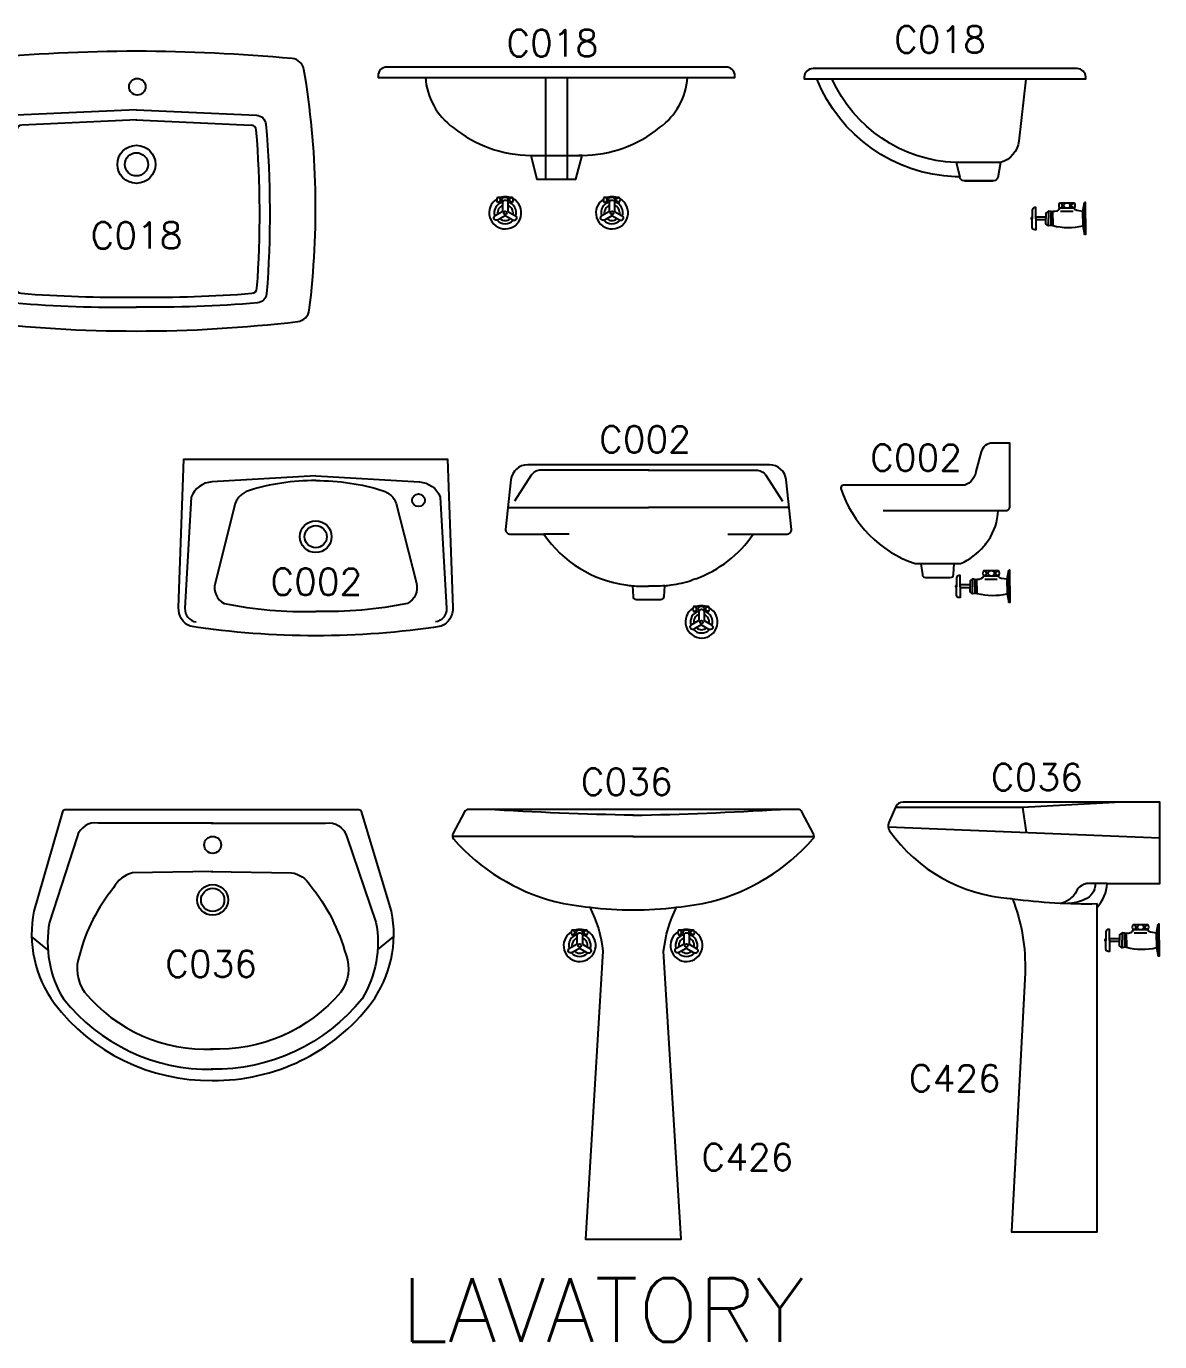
# Model space of a CAD drawing. Header units: inches. Extents: x -2548 to -2391, y 2200 to 2352.
# Drawn here: x -2441.46 to -2436.11, y 2328.69 to 2334.91 of the extents above; entities that cross this region are included whole.
import ezdxf
from ezdxf.enums import TextEntityAlignment as Align

# ---------------------------------------------------------------- set-up
doc = ezdxf.new("R2010")
doc.units = ezdxf.units.IN
doc.header["$MEASUREMENT"] = 0
for name, color, linetype in [('19', 4, 'Continuous'), ('WC-DET1', 15, 'Continuous'), ('WC-DET2', 10, 'Continuous'), ('WC-OUT', 7, 'Continuous'), ('WC-OUTL', 7, 'Continuous'), ('WC-SERIAL', 4, 'Continuous')]:
    doc.layers.add(name, color=color, linetype=linetype)
doc.styles.add('ROMANS', font='romans', dxfattribs={"height": 0.1})

msp = doc.modelspace()

# ---------------------------------------------------------------- linework, layer by layer
at = {"color": 1}
for points in [[(-2436.92101, 2332.4776, 0.1437609), (-2436.8745, 2332.61863), (-2436.83718, 2332.61863, 0.4142136), (-2436.8195, 2332.6363), (-2436.8195, 2332.93738), (-2436.90167, 2332.93738, 0.3485597), (-2436.95423, 2332.89567), (-2436.9795, 2332.80363, -0.2794789), (-2437.032, 2332.73863), (-2437.60425, 2332.73863, 0.4142136), (-2437.617, 2332.72588), (-2437.617, 2332.72363, 0.2352424), (-2437.2662, 2332.36826), (-2437.23907, 2332.36826, 0.3105787)], [(-2440.09588, 2332.02759, -0.0393989), (-2440.68838, 2332.07259, -0.3072828), (-2440.7432, 2332.16019), (-2440.71838, 2332.8608), (-2440.09588, 2332.8608), (-2439.47338, 2332.8608), (-2439.44856, 2332.16019, -0.3072828), (-2439.50338, 2332.07259, -0.0393989), (-2440.09588, 2332.02759, -1.9522704)], [(-2438.30157, 2332.2965, 0.1561792), (-2438.03036, 2332.50777), (-2437.87033, 2332.50777, 0.4472542), (-2437.85045, 2332.52999), (-2437.875, 2332.76415, 0.3819784), (-2437.95452, 2332.83525), (-2438.52492, 2332.83515), (-2439.09532, 2332.83525, 0.3819784), (-2439.17484, 2332.76415), (-2439.19939, 2332.52999, 0.4472542), (-2439.17952, 2332.50777), (-2439.01948, 2332.50777, 0.211167), (-2438.63217, 2332.2674, 0.013593), (-2438.60128, 2332.26359), (-2438.59815, 2332.21314, 0.3994106), (-2438.58317, 2332.1989), (-2438.52492, 2332.1989), (-2438.46668, 2332.1989, 0.3994106), (-2438.4517, 2332.21314), (-2438.44856, 2332.26359, 0.013593), (-2438.41768, 2332.2674, 0.0440812), (-2438.32102, 2332.28975)]]:
    msp.add_lwpolyline(points, format="xyb", dxfattribs=at)
at = {"layer": 'WC-DET1', "color": 1}
msp.add_line((-2436.40674, 2330.74527), (-2436.40674, 2330.76222), dxfattribs=at)
for points in [[(-2440.93988, 2334.46427, -0.0008287), (-2441.48371, 2334.43978, 0.3777806), (-2441.50849, 2334.41595, 0.0391726), (-2441.51172, 2333.66905, 0.3699033), (-2441.48786, 2333.64506, 0.0232629), (-2440.94271, 2333.627, 0.0232629)], [(-2439.22051, 2334.07358), (-2439.23742, 2334.07358, -0.5105686)], [(-2439.21267, 2334.03297), (-2439.21267, 2334.07333, -1), (-2439.18867, 2334.07333), (-2439.18867, 2334.03124)], [(-2439.16767, 2334.07358), (-2439.18184, 2334.07358, -0.5105686)], [(-2438.71662, 2334.07358), (-2438.73353, 2334.07358, -0.5105686)], [(-2438.70878, 2334.03297), (-2438.70878, 2334.07333, -1), (-2438.68478, 2334.07333), (-2438.68478, 2334.03124)], [(-2438.66378, 2334.07358), (-2438.67795, 2334.07358, -0.5105686)], [(-2436.6961, 2333.99665), (-2436.6961, 2334.0494), (-2436.70185, 2334.0494, 0.4142136), (-2436.7131, 2334.03815), (-2436.7131, 2333.99665)], [(-2436.57885, 2334.0469), (-2436.58435, 2334.0469, -0.3495628), (-2436.61676, 2334.03102, 26.656849)], [(-2436.5206, 2334.0469), (-2436.57885, 2334.0469, -0.5105686)], [(-2439.20217, 2334.01132), (-2439.23713, 2333.99114, -1), (-2439.24913, 2334.01192), (-2439.21267, 2334.03297)], [(-2439.18867, 2334.03124), (-2439.15372, 2334.01106, -1), (-2439.16572, 2333.99027), (-2439.20217, 2334.01132)], [(-2438.69828, 2334.01132), (-2438.73324, 2333.99114, -1), (-2438.74524, 2334.01192), (-2438.70878, 2334.03297)], [(-2438.68478, 2334.03124), (-2438.64983, 2334.01106, -1), (-2438.66183, 2333.99027), (-2438.69828, 2334.01132)], [(-2436.6961, 2333.99815), (-2436.6961, 2333.94515), (-2436.70185, 2333.94515, -0.4142136), (-2436.7131, 2333.9564), (-2436.7131, 2333.99815)], [(-2436.61676, 2333.96465, 0.1152916), (-2436.47399, 2333.96307, 6.8307177)], [(-2438.52318, 2332.81015), (-2439.03188, 2332.81027, 0.2470911), (-2439.07938, 2332.78527), (-2439.15688, 2332.66277)], [(-2438.52666, 2332.81015), (-2438.01796, 2332.81027, -0.2470911), (-2437.97046, 2332.78527), (-2437.89296, 2332.66277)], [(-2440.09588, 2332.78259), (-2440.58604, 2332.75404, 0.2948811), (-2440.68338, 2332.68259), (-2440.71338, 2332.15759, 0.387832), (-2440.66088, 2332.09259, 3.1050933)], [(-2440.09588, 2332.76009, 0.079057), (-2440.41338, 2332.71259, 0.2269932), (-2440.47588, 2332.65259), (-2440.57088, 2332.27509, 0.3579753), (-2440.52838, 2332.18009, 0.0569119), (-2440.09588, 2332.14259, 1.688734)], [(-2440.09588, 2332.78259), (-2439.60572, 2332.75404, -0.2948811), (-2439.50838, 2332.68259), (-2439.47838, 2332.15759, -0.387832), (-2439.53088, 2332.09259, -3.1050933)], [(-2440.09588, 2332.76009, -0.079057), (-2439.77838, 2332.71259, -0.2269932), (-2439.71588, 2332.65259), (-2439.62088, 2332.27509, -0.3579753), (-2439.66338, 2332.18009, -0.0569119), (-2440.09588, 2332.14259, -1.688734)], [(-2437.417, 2332.61863), (-2436.8745, 2332.61863, 0.4142136)], [(-2438.89938, 2332.50777), (-2439.01948, 2332.50777, -0.4472542)], [(-2438.15046, 2332.50777), (-2438.03036, 2332.50777, 0.4472542)], [(-2437.23907, 2332.36826), (-2437.08252, 2332.36826, 0.3104316)], [(-2437.05375, 2332.25928), (-2437.05375, 2332.31203), (-2437.0595, 2332.31203, 0.4142136), (-2437.07075, 2332.30078), (-2437.07075, 2332.25928)], [(-2436.9365, 2332.30953), (-2436.942, 2332.30953, -0.3495628), (-2436.97441, 2332.29365, 26.656849)], [(-2436.87825, 2332.30953), (-2436.9365, 2332.30953, -0.5105686)], [(-2436.832, 2332.29453), (-2436.86024, 2332.29844, -0.3197836), (-2436.872, 2332.30953), (-2436.87825, 2332.30953, -0.5105686)], [(-2438.60128, 2332.26359, 0.0334005), (-2438.52492, 2332.2614, 39.179914)], [(-2438.44856, 2332.26359, -0.0334005), (-2438.52492, 2332.2614, -39.179914)], [(-2437.05375, 2332.26078), (-2437.05375, 2332.20778), (-2437.0595, 2332.20778, -0.4142136), (-2437.07075, 2332.21903), (-2437.07075, 2332.26078)], [(-2436.97441, 2332.22728, 0.1152916), (-2436.83164, 2332.2257, 6.8307177)], [(-2438.29426, 2332.14106), (-2438.31117, 2332.14106, -0.5105686)], [(-2438.28642, 2332.10045), (-2438.28642, 2332.14081, -1), (-2438.26242, 2332.14081), (-2438.26242, 2332.09871)], [(-2438.24142, 2332.14106), (-2438.25559, 2332.14106, -0.5105686)], [(-2438.27592, 2332.0788), (-2438.31088, 2332.05861, -1), (-2438.32288, 2332.0794), (-2438.28642, 2332.10045)], [(-2438.26242, 2332.09871), (-2438.22747, 2332.07853, -1), (-2438.23947, 2332.05775), (-2438.27592, 2332.0788)], [(-2440.58257, 2330.91475), (-2440.96112, 2330.9083, 0.2045612), (-2441.05007, 2330.83725, 0.1073451), (-2441.21161, 2330.51886, 0.2465396), (-2441.18757, 2330.34475, 0.2348022), (-2440.58007, 2330.07475, 0.7916775)], [(-2440.58967, 2330.91475), (-2440.21112, 2330.9083, -0.2186861), (-2440.12217, 2330.84975, -0.1031439), (-2439.95313, 2330.51886, -0.2465396), (-2439.97717, 2330.34475, -0.2324039), (-2440.59217, 2330.07475, -0.7916775)], [(-2436.35924, 2330.85722), (-2436.43924, 2330.85722, 0.2403061), (-2436.49924, 2330.83222, -0.2199063), (-2436.57174, 2330.76472, 6.2607005)], [(-2436.41674, 2330.85722, -0.3420166), (-2436.46674, 2330.78222, -0.1177475), (-2436.54674, 2330.76222, 189.3386149)], [(-2436.34849, 2330.58788), (-2436.34849, 2330.64063), (-2436.35424, 2330.64063, 0.4142136), (-2436.36549, 2330.62938), (-2436.36549, 2330.58788)], [(-2436.23124, 2330.63813), (-2436.23674, 2330.63813, -0.3495628), (-2436.26915, 2330.62224, 26.656849)], [(-2438.85074, 2330.55092), (-2438.88569, 2330.53073, -1), (-2438.89769, 2330.55152), (-2438.86124, 2330.57257)], [(-2438.86908, 2330.61318), (-2438.88599, 2330.61318, -0.5105686)], [(-2438.86124, 2330.57257), (-2438.86124, 2330.61293, -1), (-2438.83724, 2330.61293), (-2438.83724, 2330.57083)], [(-2438.83724, 2330.57083), (-2438.80229, 2330.55065, -1), (-2438.81429, 2330.52987), (-2438.85074, 2330.55092)], [(-2438.81624, 2330.61318), (-2438.8304, 2330.61318, -0.5105686)], [(-2438.34685, 2330.55092), (-2438.3818, 2330.53073, -1), (-2438.3938, 2330.55152), (-2438.35735, 2330.57257)], [(-2438.36519, 2330.61318), (-2438.3821, 2330.61318, -0.5105686)], [(-2438.35735, 2330.57257), (-2438.35735, 2330.61293, -1), (-2438.33335, 2330.61293), (-2438.33335, 2330.57083)], [(-2438.33335, 2330.57083), (-2438.2984, 2330.55065, -1), (-2438.3104, 2330.52987), (-2438.34685, 2330.55092)], [(-2438.31235, 2330.61318), (-2438.32651, 2330.61318, -0.5105686)], [(-2436.34849, 2330.58938), (-2436.34849, 2330.53638), (-2436.35424, 2330.53638, -0.4142136), (-2436.36549, 2330.54763), (-2436.36549, 2330.58938)], [(-2436.26915, 2330.55587, 0.1152916), (-2436.12638, 2330.55429, 6.8307177)]]:
    msp.add_lwpolyline(points, format="xyb", dxfattribs=at)
for points in [[(-2439.23742, 2334.09908), (-2439.16767, 2334.09908)], [(-2438.73353, 2334.09908), (-2438.66378, 2334.09908)], [(-2436.58435, 2334.0724), (-2436.5146, 2334.0724)], [(-2436.6491, 2334.0049), (-2436.6961, 2334.0049)], [(-2436.6491, 2333.9914), (-2436.6961, 2333.9914)], [(-2436.6371, 2334.0334), (-2436.6491, 2334.0239), (-2436.6491, 2333.99815)], [(-2436.6371, 2333.9629), (-2436.6491, 2333.9724), (-2436.6491, 2333.99815)], [(-2436.6246, 2334.03115), (-2436.6371, 2334.0334), (-2436.6371, 2333.9979)], [(-2436.6246, 2333.96465), (-2436.6371, 2333.9629), (-2436.6371, 2333.9979)], [(-2436.61676, 2333.96465), (-2436.6246, 2333.96465), (-2436.6246, 2334.03115), (-2436.61676, 2334.03115)], [(-2439.19095, 2332.63276), (-2438.52492, 2332.63265)], [(-2437.8589, 2332.63276), (-2438.52492, 2332.63265)], [(-2436.942, 2332.33503), (-2436.87225, 2332.33503)], [(-2436.832, 2332.29453), (-2436.8245, 2332.33703)], [(-2436.8195, 2332.26113), (-2436.8195, 2332.33703), (-2436.8245, 2332.33703)], [(-2437.00675, 2332.26753), (-2437.05375, 2332.26753)], [(-2437.00675, 2332.25403), (-2437.05375, 2332.25403)], [(-2436.99475, 2332.29603), (-2437.00675, 2332.28653), (-2437.00675, 2332.26078)], [(-2436.99475, 2332.22553), (-2437.00675, 2332.23503), (-2437.00675, 2332.26078)], [(-2436.98225, 2332.29378), (-2436.99475, 2332.29603), (-2436.99475, 2332.26053)], [(-2436.98225, 2332.22728), (-2436.99475, 2332.22553), (-2436.99475, 2332.26053)], [(-2436.97441, 2332.22728), (-2436.98225, 2332.22728), (-2436.98225, 2332.29378), (-2436.97441, 2332.29378)], [(-2436.832, 2332.26113), (-2436.832, 2332.29453)], [(-2436.832, 2332.26113), (-2436.832, 2332.22772)], [(-2436.8195, 2332.26113), (-2436.8195, 2332.18522), (-2436.8245, 2332.18522)], [(-2436.832, 2332.22772), (-2436.8245, 2332.18522)], [(-2438.31117, 2332.16656), (-2438.24142, 2332.16656)], [(-2436.75924, 2331.21722), (-2436.7418, 2331.09801)], [(-2437.39424, 2331.12472), (-2436.11174, 2331.07222)], [(-2438.59558, 2331.07977), (-2439.44808, 2331.07977)], [(-2438.5989, 2331.07977), (-2437.7464, 2331.07977)], [(-2438.88599, 2330.63868), (-2438.81624, 2330.63868)], [(-2438.3821, 2330.63868), (-2438.31235, 2330.63868)], [(-2436.30149, 2330.59613), (-2436.34849, 2330.59613)], [(-2436.30149, 2330.58263), (-2436.34849, 2330.58263)], [(-2436.28949, 2330.62463), (-2436.30149, 2330.61513), (-2436.30149, 2330.58938)], [(-2436.28949, 2330.55413), (-2436.30149, 2330.56363), (-2436.30149, 2330.58938)], [(-2436.27699, 2330.62238), (-2436.28949, 2330.62463), (-2436.28949, 2330.58912)], [(-2436.27699, 2330.55587), (-2436.28949, 2330.55413), (-2436.28949, 2330.58912)], [(-2436.26915, 2330.55587), (-2436.27699, 2330.55587), (-2436.27699, 2330.62238), (-2436.26915, 2330.62238)]]:
    msp.add_lwpolyline(points, dxfattribs=at)
at = {"layer": 'WC-DET1'}
for points in [[(-2436.47435, 2334.0319), (-2436.50259, 2334.03581, -0.3197836), (-2436.51435, 2334.0469), (-2436.5206, 2334.0469, -0.5105686)], [(-2436.17299, 2330.63813), (-2436.23124, 2330.63813, -0.5105686)], [(-2436.12674, 2330.62313), (-2436.15498, 2330.62703, -0.3197836), (-2436.16674, 2330.63813), (-2436.17299, 2330.63813, -0.5105686)]]:
    msp.add_lwpolyline(points, format="xyb", dxfattribs=at)
for points in [[(-2436.47435, 2334.0319), (-2436.46685, 2334.0744)], [(-2436.46185, 2333.9985), (-2436.46185, 2334.0744), (-2436.46685, 2334.0744)], [(-2436.47435, 2333.9985), (-2436.47435, 2334.0319)], [(-2436.47435, 2333.9985), (-2436.47435, 2333.96509)], [(-2436.46185, 2333.9985), (-2436.46185, 2333.92259), (-2436.46685, 2333.92259)], [(-2436.47435, 2333.96509), (-2436.46685, 2333.92259)], [(-2436.23674, 2330.66363), (-2436.16699, 2330.66363)], [(-2436.12674, 2330.62313), (-2436.11924, 2330.66563)], [(-2436.11424, 2330.58972), (-2436.11424, 2330.66563), (-2436.11924, 2330.66563)], [(-2436.12674, 2330.58972), (-2436.12674, 2330.62313)], [(-2436.12674, 2330.58972), (-2436.12674, 2330.55631)], [(-2436.11424, 2330.58972), (-2436.11424, 2330.51381), (-2436.11924, 2330.51381)], [(-2436.12674, 2330.55631), (-2436.11924, 2330.51381)]]:
    msp.add_lwpolyline(points, dxfattribs=at)
at = {"layer": 'WC-DET1', "color": 1}
for centre, radius in [((-2440.94258, 2334.25399), 0.05475), ((-2439.20117, 2334.02517), 0.0075), ((-2438.69728, 2334.02517), 0.0075), ((-2440.09588, 2332.49509), 0.075), ((-2440.09588, 2332.49509), 0.0525), ((-2438.27492, 2332.09265), 0.0075), ((-2440.58257, 2330.77975), 0.07254), ((-2440.58257, 2330.77975), 0.055), ((-2438.84974, 2330.56477), 0.0075), ((-2438.34585, 2330.56477), 0.0075)]:
    msp.add_circle(centre, radius, dxfattribs=at)
for centre, radius, start, end in [((-2433.28544, 2498.50536), 164.21983, 267.3265609, 267.5164944), ((-2440.4025, 2334.41381), 0.026, 4.73412, 87.516494), ((-2445.13437, 2334.02194), 4.77407, 355.761005, 4.73412), ((-2439.20117, 2334.02517), 0.07591, 122.030788, 60.703151), ((-2439.20117, 2334.02517), 0.05212, 102.384341, 196.425902), ((-2439.22042, 2334.08633), 0.02125, 143.130102, 216.869898), ((-2439.20117, 2334.02517), 0.03651, 108.360935, 189.977235), ((-2439.20117, 2334.02517), 0.07591, 76.818242, 103.181758), ((-2439.20117, 2334.02517), 0.05212, 342.384341, 76.425902), ((-2439.20117, 2334.02517), 0.03651, 348.360935, 69.977235), ((-2439.18467, 2334.08633), 0.02125, 323.130102, 36.869898), ((-2438.69728, 2334.02517), 0.07591, 122.030788, 60.703151), ((-2438.69728, 2334.02517), 0.05212, 102.384341, 196.425902), ((-2438.71653, 2334.08633), 0.02125, 143.130102, 216.869898), ((-2438.69728, 2334.02517), 0.03651, 108.360935, 189.977235), ((-2438.69728, 2334.02517), 0.07591, 76.818242, 103.181758), ((-2438.69728, 2334.02517), 0.05212, 342.384341, 76.425902), ((-2438.69728, 2334.02517), 0.03651, 348.360935, 69.977235), ((-2438.68078, 2334.08633), 0.02125, 323.130102, 36.869898), ((-2436.56735, 2334.05965), 0.02125, 143.130102, 216.869898), ((-2439.20117, 2334.02517), 0.05212, 222.384341, 316.425902), ((-2439.20117, 2334.02517), 0.03651, 228.360935, 309.977235), ((-2438.69728, 2334.02517), 0.05212, 222.384341, 316.425902), ((-2438.69728, 2334.02517), 0.03651, 228.360935, 309.977235), ((-2436.7094, 2333.99815), 0.00831, 118.698664, 241.301336), ((-2440.86377, 2339.49138), 5.86491, 269.232109, 274.562604), ((-2440.39929, 2333.67098), 0.026, 274.562604, 355.761005), ((-2436.925, 2332.32228), 0.02125, 143.130102, 216.869898), ((-2436.88925, 2332.32228), 0.02125, 323.130102, 36.869898), ((-2437.06705, 2332.26078), 0.00831, 118.698664, 241.301336), ((-2438.27492, 2332.09265), 0.07591, 122.030788, 60.703151), ((-2438.27492, 2332.09265), 0.05212, 102.384341, 196.425902), ((-2438.29417, 2332.15381), 0.02125, 143.130102, 216.869898), ((-2438.27492, 2332.09265), 0.03651, 108.360935, 189.977235), ((-2438.27492, 2332.09265), 0.07591, 76.818242, 103.181758), ((-2438.27492, 2332.09265), 0.05212, 342.384341, 76.425902), ((-2438.27492, 2332.09265), 0.03651, 348.360935, 69.977235), ((-2438.25842, 2332.15381), 0.02125, 323.130102, 36.869898), ((-2438.27492, 2332.09265), 0.05212, 222.384341, 316.425902), ((-2438.27492, 2332.09265), 0.03651, 228.360935, 309.977235), ((-2436.45268, 2333.41993), 2.6581, 262.352336, 270.990173), ((-2438.58433, 2332.60959), 1.87744, 263.333944, 269.605902), ((-2438.61015, 2332.60959), 1.87744, 270.394098, 276.666056), ((-2438.84974, 2330.56477), 0.07591, 122.030788, 60.703151), ((-2438.86899, 2330.62593), 0.02125, 143.130102, 216.869898), ((-2438.84974, 2330.56477), 0.07591, 76.818242, 103.181758), ((-2438.83324, 2330.62593), 0.02125, 323.130102, 36.869898), ((-2438.34585, 2330.56477), 0.07591, 122.030788, 60.703151), ((-2438.3651, 2330.62593), 0.02125, 143.130102, 216.869898), ((-2438.34585, 2330.56477), 0.07591, 76.818242, 103.181758), ((-2438.32935, 2330.62593), 0.02125, 323.130102, 36.869898), ((-2438.84974, 2330.56477), 0.05212, 102.384341, 196.425902), ((-2438.84974, 2330.56477), 0.03651, 108.360935, 189.977235), ((-2438.84974, 2330.56477), 0.05212, 342.384341, 76.425902), ((-2438.84974, 2330.56477), 0.03651, 348.360935, 69.977235), ((-2438.34585, 2330.56477), 0.05212, 102.384341, 196.425902), ((-2438.34585, 2330.56477), 0.03651, 108.360935, 189.977235), ((-2438.34585, 2330.56477), 0.05212, 342.384341, 76.425902), ((-2438.34585, 2330.56477), 0.03651, 348.360935, 69.977235), ((-2436.3618, 2330.58938), 0.00831, 118.698664, 241.301336), ((-2438.84974, 2330.56477), 0.05212, 222.384341, 316.425902), ((-2438.84974, 2330.56477), 0.03651, 228.360935, 309.977235), ((-2438.34585, 2330.56477), 0.05212, 222.384341, 316.425902), ((-2438.34585, 2330.56477), 0.03651, 228.360935, 309.977235)]:
    msp.add_arc(centre, radius, start, end, dxfattribs=at)
at = {"layer": 'WC-DET1'}
for centre, start, end in [((-2436.5316, 2334.05965), 323.130102, 36.869898), ((-2436.21974, 2330.65088), 143.130102, 216.869898), ((-2436.18399, 2330.65088), 323.130102, 36.869898)]:
    msp.add_arc(centre, 0.02125, start, end, dxfattribs=at)
at = {"layer": 'WC-DET2', "color": 1}
for p, q in [((-2439.01092, 2334.66592), (-2439.01092, 2334.18342)), ((-2438.90842, 2334.66592), (-2438.90842, 2334.18342)), ((-2439.08071, 2334.29594), (-2438.83864, 2334.29594)), ((-2441.36069, 2330.54437), (-2441.43808, 2330.60706)), ((-2439.80405, 2330.54437), (-2439.72665, 2330.60706))]:
    msp.add_line(p, q, dxfattribs=at)
for points in [[(-2439.57836, 2334.66492, 0.2237181), (-2439.44667, 2334.42742, 0.1678061), (-2439.08071, 2334.29594), (-2439.05167, 2334.18342), (-2439.02527, 2334.18342), (-2439.01092, 2334.18342), (-2438.89377, 2334.18342), (-2438.86767, 2334.18342), (-2438.83864, 2334.29594, 0.1678061), (-2438.47267, 2334.42742, 0.2237181), (-2438.34099, 2334.66492)], [(-2436.7436, 2334.656), (-2436.77685, 2334.364, -0.3035441), (-2436.86302, 2334.26227), (-2436.87595, 2334.191, -0.3406425), (-2436.89542, 2334.176), (-2437.03526, 2334.176, -0.3420584), (-2437.05474, 2334.1911), (-2437.05593, 2334.1957), (-2437.07665, 2334.1957, -0.2965965), (-2437.73084, 2334.65775, -0.2859611)], [(-2436.86302, 2334.26227, -0.0001729), (-2436.8631, 2334.26225), (-2437.07535, 2334.26225, -0.2854577), (-2437.65885, 2334.65825, -1.5390739)], [(-2440.94208, 2334.51149, -0.0008642), (-2441.50904, 2334.48599, 0.3764229), (-2441.55359, 2334.44337, 0.0415888), (-2441.55711, 2333.64271, 0.3674557), (-2441.5144, 2333.5998, 0.0242301), (-2440.94208, 2333.57974)], [(-2440.943, 2334.51149, 0.0008642), (-2440.37604, 2334.48599, -0.3764229), (-2440.33149, 2334.44337, -0.0415888), (-2440.32797, 2333.64271, -0.3674557), (-2440.37068, 2333.5998, -0.0242301), (-2440.943, 2333.57974)], [(-2439.08071, 2334.29594, 0.0062003), (-2439.06594, 2334.29594, 0.2424658)], [(-2438.83864, 2334.29594, -0.0062003), (-2438.85341, 2334.29594, -0.2424658)], [(-2437.0731, 2334.26225), (-2437.05593, 2334.1957, 0.3420584)], [(-2437.03096, 2334.176), (-2436.89971, 2334.176, 0.3909838)], [(-2439.23833, 2334.0749, 0.0550683), (-2439.23366, 2334.07579, 0.0854193), (-2439.22868, 2334.07832, 0.1061728), (-2439.22523, 2334.08227, 0.1276115), (-2439.22417, 2334.08633, 0.1276115), (-2439.22523, 2334.0904, 0.1061728), (-2439.22868, 2334.09434, 0.0854193), (-2439.23366, 2334.09687, 0.0550683), (-2439.23833, 2334.09776, 0.0749244)], [(-2439.20255, 2334.09783, 0.0749244), (-2439.20894, 2334.09687, 0.0854193), (-2439.21391, 2334.09434, 0.1061728), (-2439.21737, 2334.0904, 0.1276115), (-2439.21842, 2334.08633, 0.1276115), (-2439.21737, 2334.08227, 0.1061728), (-2439.21391, 2334.07832, 0.0335494), (-2439.21206, 2334.07712, 0.0749244)], [(-2439.19018, 2334.07915, 0.0797957), (-2439.18773, 2334.08227, 0.1276115), (-2439.18667, 2334.08633, 0.1276115), (-2439.18773, 2334.0904, 0.1061728), (-2439.19118, 2334.09434, 0.0854193), (-2439.19616, 2334.09687, 0.0749244), (-2439.20255, 2334.09783, 0.0749244)], [(-2439.16676, 2334.0749, -0.0550683), (-2439.17144, 2334.07579, -0.0854193), (-2439.17641, 2334.07832, -0.1061728), (-2439.17987, 2334.08227, -0.1276115), (-2439.18092, 2334.08633, -0.1276115), (-2439.17987, 2334.0904, -0.1061728), (-2439.17641, 2334.09434, -0.0854193), (-2439.17144, 2334.09687, -0.0550683), (-2439.16676, 2334.09776, -0.0749244)], [(-2438.73444, 2334.0749, 0.0550683), (-2438.72977, 2334.07579, 0.0854193), (-2438.72479, 2334.07832, 0.1061728), (-2438.72134, 2334.08227, 0.1276115), (-2438.72028, 2334.08633, 0.1276115), (-2438.72134, 2334.0904, 0.1061728), (-2438.72479, 2334.09434, 0.0854193), (-2438.72977, 2334.09687, 0.0550683), (-2438.73444, 2334.09776, 0.0749244)], [(-2438.69866, 2334.09783, 0.0749244), (-2438.70505, 2334.09687, 0.0854193), (-2438.71002, 2334.09434, 0.1061728), (-2438.71348, 2334.0904, 0.1276115), (-2438.71453, 2334.08633, 0.1276115), (-2438.71348, 2334.08227, 0.1061728), (-2438.71002, 2334.07832, 0.0335494), (-2438.70817, 2334.07712, 0.0749244)], [(-2438.68629, 2334.07915, 0.0797957), (-2438.68384, 2334.08227, 0.1276115), (-2438.68278, 2334.08633, 0.1276115), (-2438.68384, 2334.0904, 0.1061728), (-2438.68729, 2334.09434, 0.0854193), (-2438.69227, 2334.09687, 0.0749244), (-2438.69866, 2334.09783, 0.0749244)], [(-2438.66287, 2334.0749, -0.0550683), (-2438.66755, 2334.07579, -0.0854193), (-2438.67252, 2334.07832, -0.1061728), (-2438.67598, 2334.08227, -0.1276115), (-2438.67703, 2334.08633, -0.1276115), (-2438.67598, 2334.0904, -0.1061728), (-2438.67252, 2334.09434, -0.0854193), (-2438.66755, 2334.09687, -0.0550683), (-2438.66287, 2334.09776, -0.0749244)], [(-2436.58526, 2334.04822, 0.0550683), (-2436.58059, 2334.04911, 0.0854193), (-2436.57561, 2334.05164, 0.1061728), (-2436.57215, 2334.05559, 0.1276115), (-2436.5711, 2334.05965, 0.1276115), (-2436.57215, 2334.06372, 0.1061728), (-2436.57561, 2334.06767, 0.0854193), (-2436.58059, 2334.07019, 0.0550683), (-2436.58526, 2334.07109, 0.0749244)], [(-2436.94291, 2332.31085, 0.0550683), (-2436.93824, 2332.31174, 0.0854193), (-2436.93326, 2332.31427, 0.1061728), (-2436.9298, 2332.31822, 0.1276115), (-2436.92875, 2332.32228, 0.1276115), (-2436.9298, 2332.32635, 0.1061728), (-2436.93326, 2332.3303, 0.0854193), (-2436.93824, 2332.33282, 0.0550683), (-2436.94291, 2332.33371, 0.0749244)], [(-2436.87134, 2332.31085, -0.0550683), (-2436.87601, 2332.31174, -0.0854193), (-2436.88099, 2332.31427, -0.1061728), (-2436.88444, 2332.31822, -0.1276115), (-2436.8855, 2332.32228, -0.1276115), (-2436.88444, 2332.32635, -0.1061728), (-2436.88099, 2332.3303, -0.0854193), (-2436.87601, 2332.33282, -0.0550683), (-2436.87134, 2332.33371, -0.0749244)], [(-2438.31208, 2332.14237, 0.0550683), (-2438.30741, 2332.14327, 0.0854193), (-2438.30243, 2332.14579, 0.1061728), (-2438.29898, 2332.14974, 0.1276115), (-2438.29792, 2332.15381, 0.1276115), (-2438.29898, 2332.15787, 0.1061728), (-2438.30243, 2332.16182, 0.0854193), (-2438.30741, 2332.16435, 0.0550683), (-2438.31208, 2332.16524, 0.0749244)], [(-2438.2763, 2332.16531, 0.0749244), (-2438.28269, 2332.16435, 0.0854193), (-2438.28766, 2332.16182, 0.1061728), (-2438.29112, 2332.15787, 0.1276115), (-2438.29217, 2332.15381, 0.1276115), (-2438.29112, 2332.14974, 0.1061728), (-2438.28766, 2332.14579, 0.0335494), (-2438.28581, 2332.1446, 0.0749244)], [(-2438.26393, 2332.14663, 0.0797957), (-2438.26148, 2332.14974, 0.1276115), (-2438.26042, 2332.15381, 0.1276115), (-2438.26148, 2332.15787, 0.1061728), (-2438.26493, 2332.16182, 0.0854193), (-2438.26991, 2332.16435, 0.0749244), (-2438.2763, 2332.16531, 0.0749244)], [(-2438.24051, 2332.14237, -0.0550683), (-2438.24519, 2332.14327, -0.0854193), (-2438.25016, 2332.14579, -0.1061728), (-2438.25362, 2332.14974, -0.1276115), (-2438.25467, 2332.15381, -0.1276115), (-2438.25362, 2332.15787, -0.1061728), (-2438.25016, 2332.16182, -0.0854193), (-2438.24519, 2332.16435, -0.0550683), (-2438.24051, 2332.16524, -0.0749244)], [(-2438.59558, 2331.17977, -0.010807), (-2439.29308, 2331.20727, -32.7664042)], [(-2438.5989, 2331.17977, 0.010807), (-2437.9014, 2331.20727, 32.7664042)], [(-2440.58257, 2331.14225), (-2441.12257, 2331.14225, 0.3903372), (-2441.22257, 2331.07725), (-2441.3532, 2330.67414, 0.1834458), (-2441.28757, 2330.31225, 0.2322423), (-2440.58257, 2329.97975, 0.6466668)], [(-2440.58967, 2331.14225), (-2440.04967, 2331.14225, -0.3903372), (-2439.94967, 2331.07725), (-2439.81154, 2330.67414, -0.1834458), (-2439.87717, 2330.31225, -0.2302367), (-2440.58967, 2329.97975, -0.6466668)], [(-2438.8869, 2330.6145, 0.0550683), (-2438.88223, 2330.61539, 0.0854193), (-2438.87725, 2330.61791, 0.1061728), (-2438.87379, 2330.62186, 0.1276115), (-2438.87274, 2330.62593, 0.1276115), (-2438.87379, 2330.62999, 0.1061728), (-2438.87725, 2330.63394, 0.0854193), (-2438.88223, 2330.63647, 0.0550683), (-2438.8869, 2330.63736, 0.0749244)], [(-2438.85111, 2330.63743, 0.0749244), (-2438.8575, 2330.63647, 0.0854193), (-2438.86248, 2330.63394, 0.1061728), (-2438.86594, 2330.62999, 0.1276115), (-2438.86699, 2330.62593, 0.1276115), (-2438.86594, 2330.62186, 0.1061728), (-2438.86248, 2330.61791, 0.0335494), (-2438.86062, 2330.61672, 0.0749244)], [(-2438.83875, 2330.61875, 0.0797957), (-2438.83629, 2330.62186, 0.1276115), (-2438.83524, 2330.62593, 0.1276115), (-2438.83629, 2330.62999, 0.1061728), (-2438.83975, 2330.63394, 0.0854193), (-2438.84473, 2330.63647, 0.0749244), (-2438.85111, 2330.63743, 0.0749244)], [(-2438.81533, 2330.6145, -0.0550683), (-2438.82, 2330.61539, -0.0854193), (-2438.82498, 2330.61791, -0.1061728), (-2438.82844, 2330.62186, -0.1276115), (-2438.82949, 2330.62593, -0.1276115), (-2438.82844, 2330.62999, -0.1061728), (-2438.82498, 2330.63394, -0.0854193), (-2438.82, 2330.63647, -0.0550683), (-2438.81533, 2330.63736, -0.0749244)], [(-2438.38301, 2330.6145, 0.0550683), (-2438.37834, 2330.61539, 0.0854193), (-2438.37336, 2330.61791, 0.1061728), (-2438.3699, 2330.62186, 0.1276115), (-2438.36885, 2330.62593, 0.1276115), (-2438.3699, 2330.62999, 0.1061728), (-2438.37336, 2330.63394, 0.0854193), (-2438.37834, 2330.63647, 0.0550683), (-2438.38301, 2330.63736, 0.0749244)], [(-2438.34722, 2330.63743, 0.0749244), (-2438.35361, 2330.63647, 0.0854193), (-2438.35859, 2330.63394, 0.1061728), (-2438.36205, 2330.62999, 0.1276115), (-2438.3631, 2330.62593, 0.1276115), (-2438.36205, 2330.62186, 0.1061728), (-2438.35859, 2330.61791, 0.0335494), (-2438.35673, 2330.61672, 0.0749244)], [(-2438.33486, 2330.61875, 0.0797957), (-2438.3324, 2330.62186, 0.1276115), (-2438.33135, 2330.62593, 0.1276115), (-2438.3324, 2330.62999, 0.1061728), (-2438.33586, 2330.63394, 0.0854193), (-2438.34084, 2330.63647, 0.0749244), (-2438.34722, 2330.63743, 0.0749244)], [(-2438.31144, 2330.6145, -0.0550683), (-2438.31611, 2330.61539, -0.0854193), (-2438.32109, 2330.61791, -0.1061728), (-2438.32455, 2330.62186, -0.1276115), (-2438.3256, 2330.62593, -0.1276115), (-2438.32455, 2330.62999, -0.1061728), (-2438.32109, 2330.63394, -0.0854193), (-2438.31611, 2330.63647, -0.0550683), (-2438.31144, 2330.63736, -0.0749244)]]:
    msp.add_lwpolyline(points, format="xyb", dxfattribs=at)
at = {"layer": 'WC-DET2'}
for points in [[(-2436.54947, 2334.07115, 0.0749244), (-2436.55586, 2334.07019, 0.0854193), (-2436.56084, 2334.06767, 0.1061728), (-2436.56429, 2334.06372, 0.1276115), (-2436.56535, 2334.05965, 0.1276115), (-2436.56429, 2334.05559, 0.1061728), (-2436.56084, 2334.05164, 0.0854193), (-2436.55586, 2334.04911, 0.0749244), (-2436.54947, 2334.04815, 0.0749244), (-2436.54309, 2334.04911, 0.0854193), (-2436.53811, 2334.05164, 0.1061728), (-2436.53465, 2334.05559, 0.1276115), (-2436.5336, 2334.05965, 0.1276115), (-2436.53465, 2334.06372, 0.1061728), (-2436.53811, 2334.06767, 0.0854193), (-2436.54309, 2334.07019, 0.0749244)], [(-2436.20187, 2330.66238, 0.0749244), (-2436.20825, 2330.66141, 0.0854193), (-2436.21323, 2330.65889, 0.1061728), (-2436.21669, 2330.65494, 0.1276115), (-2436.21774, 2330.65088, 0.1276115), (-2436.21669, 2330.64681, 0.1061728), (-2436.21323, 2330.64286, 0.0854193), (-2436.20825, 2330.64034, 0.0749244), (-2436.20187, 2330.63938, 0.0749244), (-2436.19548, 2330.64034, 0.0854193), (-2436.1905, 2330.64286, 0.1061728), (-2436.18705, 2330.64681, 0.1276115), (-2436.18599, 2330.65088, 0.1276115), (-2436.18705, 2330.65494, 0.1061728), (-2436.1905, 2330.65889, 0.0854193), (-2436.19548, 2330.66141, 0.0749244)]]:
    msp.add_lwpolyline(points, format="xyb", close=True, dxfattribs=at)
for points in [[(-2436.51369, 2334.04822, -0.0550683), (-2436.51836, 2334.04911, -0.0854193), (-2436.52334, 2334.05164, -0.1061728), (-2436.52679, 2334.05559, -0.1276115), (-2436.52785, 2334.05965, -0.1276115), (-2436.52679, 2334.06372, -0.1061728), (-2436.52334, 2334.06767, -0.0854193), (-2436.51836, 2334.07019, -0.0550683), (-2436.51369, 2334.07109, -0.0749244)], [(-2436.23765, 2330.63944, 0.0550683), (-2436.23298, 2330.64034, 0.0854193), (-2436.228, 2330.64286, 0.1061728), (-2436.22455, 2330.64681, 0.1276115), (-2436.22349, 2330.65088, 0.1276115), (-2436.22455, 2330.65494, 0.1061728), (-2436.228, 2330.65889, 0.0854193), (-2436.23298, 2330.66141, 0.0550683), (-2436.23765, 2330.66231, 0.0749244)], [(-2436.16608, 2330.63944, -0.0550683), (-2436.17075, 2330.64034, -0.0854193), (-2436.17573, 2330.64286, -0.1061728), (-2436.17919, 2330.64681, -0.1276115), (-2436.18024, 2330.65088, -0.1276115), (-2436.17919, 2330.65494, -0.1061728), (-2436.17573, 2330.65889, -0.0854193), (-2436.17075, 2330.66141, -0.0550683), (-2436.16608, 2330.66231, -0.0749244)]]:
    msp.add_lwpolyline(points, format="xyb", dxfattribs=at)
for points in [[(-2436.46685, 2334.0744), (-2436.46685, 2333.9985)], [(-2436.46685, 2333.92259), (-2436.46685, 2333.9985)], [(-2436.11924, 2330.66563), (-2436.11924, 2330.58972)], [(-2436.23174, 2330.62363), (-2436.17299, 2330.62363)], [(-2436.11924, 2330.51381), (-2436.11924, 2330.58972)]]:
    msp.add_lwpolyline(points, dxfattribs=at)
at = {"layer": 'WC-DET2', "color": 1}
for points in [[(-2436.61676, 2333.9985), (-2436.61676, 2334.03115)], [(-2436.61676, 2333.9985), (-2436.61676, 2333.96465)], [(-2436.57935, 2334.0324), (-2436.5206, 2334.0324)], [(-2436.8245, 2332.33703), (-2436.8245, 2332.26113)], [(-2436.97441, 2332.26113), (-2436.97441, 2332.29378)], [(-2436.97441, 2332.26113), (-2436.97441, 2332.22728)], [(-2436.937, 2332.29503), (-2436.87825, 2332.29503)], [(-2436.8245, 2332.18522), (-2436.8245, 2332.26113)], [(-2437.35924, 2331.21722), (-2436.75924, 2331.21722), (-2436.32424, 2331.24222)], [(-2436.26915, 2330.58972), (-2436.26915, 2330.62238)], [(-2436.26915, 2330.58972), (-2436.26915, 2330.55587)]]:
    msp.add_lwpolyline(points, dxfattribs=at)
msp.add_lwpolyline([(-2436.90712, 2332.33378, 0.0749244), (-2436.91351, 2332.33282, 0.0854193), (-2436.91849, 2332.3303, 0.1061728), (-2436.92194, 2332.32635, 0.1276115), (-2436.923, 2332.32228, 0.1276115), (-2436.92194, 2332.31822, 0.1061728), (-2436.91849, 2332.31427, 0.0854193), (-2436.91351, 2332.31174, 0.0749244), (-2436.90712, 2332.31078, 0.0749244), (-2436.90074, 2332.31174, 0.0854193), (-2436.89576, 2332.31427, 0.1061728), (-2436.8923, 2332.31822, 0.1276115), (-2436.89125, 2332.32228, 0.1276115), (-2436.8923, 2332.32635, 0.1061728), (-2436.89576, 2332.3303, 0.0854193), (-2436.90074, 2332.33282, 0.0749244)], format="xyb", close=True, dxfattribs=at)
for centre, radius in [((-2440.93858, 2334.62049), 0.039), ((-2440.94258, 2334.25399), 0.08984), ((-2439.61088, 2332.66759), 0.03), ((-2440.58257, 2331.03975), 0.04)]:
    msp.add_circle(centre, radius, dxfattribs=at)
at = {"layer": 'WC-OUT', "color": 1}
for points in [[(-2440.94254, 2334.78824, 0.0218165), (-2441.67764, 2334.75368, 0.3403063), (-2441.73338, 2334.7021, 0.0730881), (-2441.75864, 2333.56577, 0.3452943), (-2441.70414, 2333.51163, 0.0291684), (-2440.94254, 2333.46674, 0.0291684), (-2440.18094, 2333.51163, 0.3452943), (-2440.12644, 2333.56577, 0.0730881), (-2440.1517, 2334.7021, 0.3403063), (-2440.20744, 2334.75368, 0.0218165)], [(-2440.58487, 2329.92725, 0.2369945), (-2439.83404, 2330.29184, 0.2108617), (-2439.73827, 2330.72704), (-2439.88042, 2331.19667, 0.3119147), (-2439.89212, 2331.20475), (-2440.58967, 2331.20475), (-2441.28012, 2331.20475, 0.320023), (-2441.29194, 2331.19632), (-2441.42647, 2330.72704, 0.2108617), (-2441.3307, 2330.29184, 0.2382791)], [(-2436.40674, 2330.74535, 0.1721216), (-2436.35924, 2330.85722), (-2436.11174, 2330.85722), (-2436.11174, 2331.24222), (-2437.32279, 2331.24222, 0.3007217), (-2437.3596, 2331.21788), (-2437.39068, 2331.14484, 0.2595401), (-2437.38658, 2331.10615, 0.226371), (-2436.81924, 2330.78722, 0.0011548), (-2436.80708, 2330.78555, -0.1033976), (-2436.74753, 2330.43473), (-2436.81174, 2329.21222), (-2436.40674, 2329.21222)]]:
    msp.add_lwpolyline(points, format="xyb", close=True, dxfattribs=at)
for points in [[(-2438.34092, 2334.66492), (-2438.11742, 2334.66492), (-2438.11742, 2334.67242, 0.4142136), (-2438.15842, 2334.71342), (-2439.76092, 2334.71342, 0.4142136), (-2439.80192, 2334.67242), (-2439.80192, 2334.66492), (-2439.57842, 2334.66492)], [(-2436.7436, 2334.65775), (-2436.46085, 2334.65775), (-2436.46085, 2334.66525, 0.4142136), (-2436.50185, 2334.70625), (-2437.74835, 2334.70625, 0.4142136), (-2437.78935, 2334.66525), (-2437.78935, 2334.65775), (-2437.73084, 2334.65775)]]:
    msp.add_lwpolyline(points, format="xyb", dxfattribs=at)
at = {"layer": 'WC-OUTL', "color": 1}
for points in [[(-2439.57842, 2334.66492), (-2438.34092, 2334.66492)], [(-2437.73084, 2334.65775), (-2436.7436, 2334.65775)]]:
    msp.add_lwpolyline(points, dxfattribs=at)
for points in [[(-2437.23907, 2332.36707), (-2437.23218, 2332.31661, 0.3994106), (-2437.2172, 2332.30238), (-2437.15896, 2332.30238), (-2437.10072, 2332.30238, 0.3994106), (-2437.08573, 2332.31661), (-2437.08252, 2332.36826), (-2437.05171, 2332.36826, 0.1217365), (-2436.94187, 2332.45118, 0.9690985)], [(-2436.94187, 2332.45118, 0.0319633), (-2436.92101, 2332.4776, 1.0116043)], [(-2438.30157, 2332.2965, -0.0091296), (-2438.32102, 2332.28975, -39.4817472)]]:
    msp.add_lwpolyline(points, format="xyb", dxfattribs=at)
msp.add_lwpolyline([(-2438.74102, 2330.53729), (-2438.82308, 2329.17727), (-2438.59558, 2329.17727), (-2438.3714, 2329.17727), (-2438.45346, 2330.53729, -0.0946533), (-2438.39216, 2330.74485, 0.0221973), (-2438.22769, 2330.77152, 0.1483401), (-2437.74863, 2331.06811, 0.3102032), (-2437.74583, 2331.09127), (-2437.80062, 2331.1962, 0.2793307), (-2437.81889, 2331.20727), (-2438.5989, 2331.20727), (-2439.37558, 2331.20727, 0.2793307), (-2439.39386, 2331.1962), (-2439.44865, 2331.09127, 0.3102032), (-2439.44585, 2331.06811, 0.1483401), (-2438.96679, 2330.77152, 0.0221973), (-2438.80232, 2330.74485, -0.0946533)], format="xyb", close=True, dxfattribs=at)

# ---------------------------------------------------------------- texts
at = {"layer": '19', "style": 'ROMANS'}
msp.add_text('LAVATORY', height=0.3, dxfattribs=at).set_placement((-2439.69147, 2328.69314))
at = {"layer": 'WC-SERIAL', "color": 1, "style": 'ROMANS', "flags": 8}
for tag, text, p in [('C018', 'C018', (-2438.97942, 2334.82667)), ('C018', 'C018', (-2437.14935, 2334.8435)), ('C018', 'C018', (-2440.94208, 2333.91849)), ('C002', 'C002', (-2438.54171, 2332.95527)), ('C002', 'C002', (-2437.262, 2332.86863)), ('C002', 'C002', (-2440.09338, 2332.28259)), ('C036', 'C036', (-2438.62808, 2331.33727)), ('C036', 'C036', (-2436.69174, 2331.35972)), ('C036', 'C036', (-2440.59007, 2330.47725)), ('C426', 'C426', (-2437.07924, 2329.93722)), ('C426', 'C426', (-2438.05808, 2329.56477))]:
    msp.add_attdef(tag, text=text, height=0.125, dxfattribs=at).set_placement(p, align=Align.MIDDLE)

doc.saveas('drawing.dxf')
